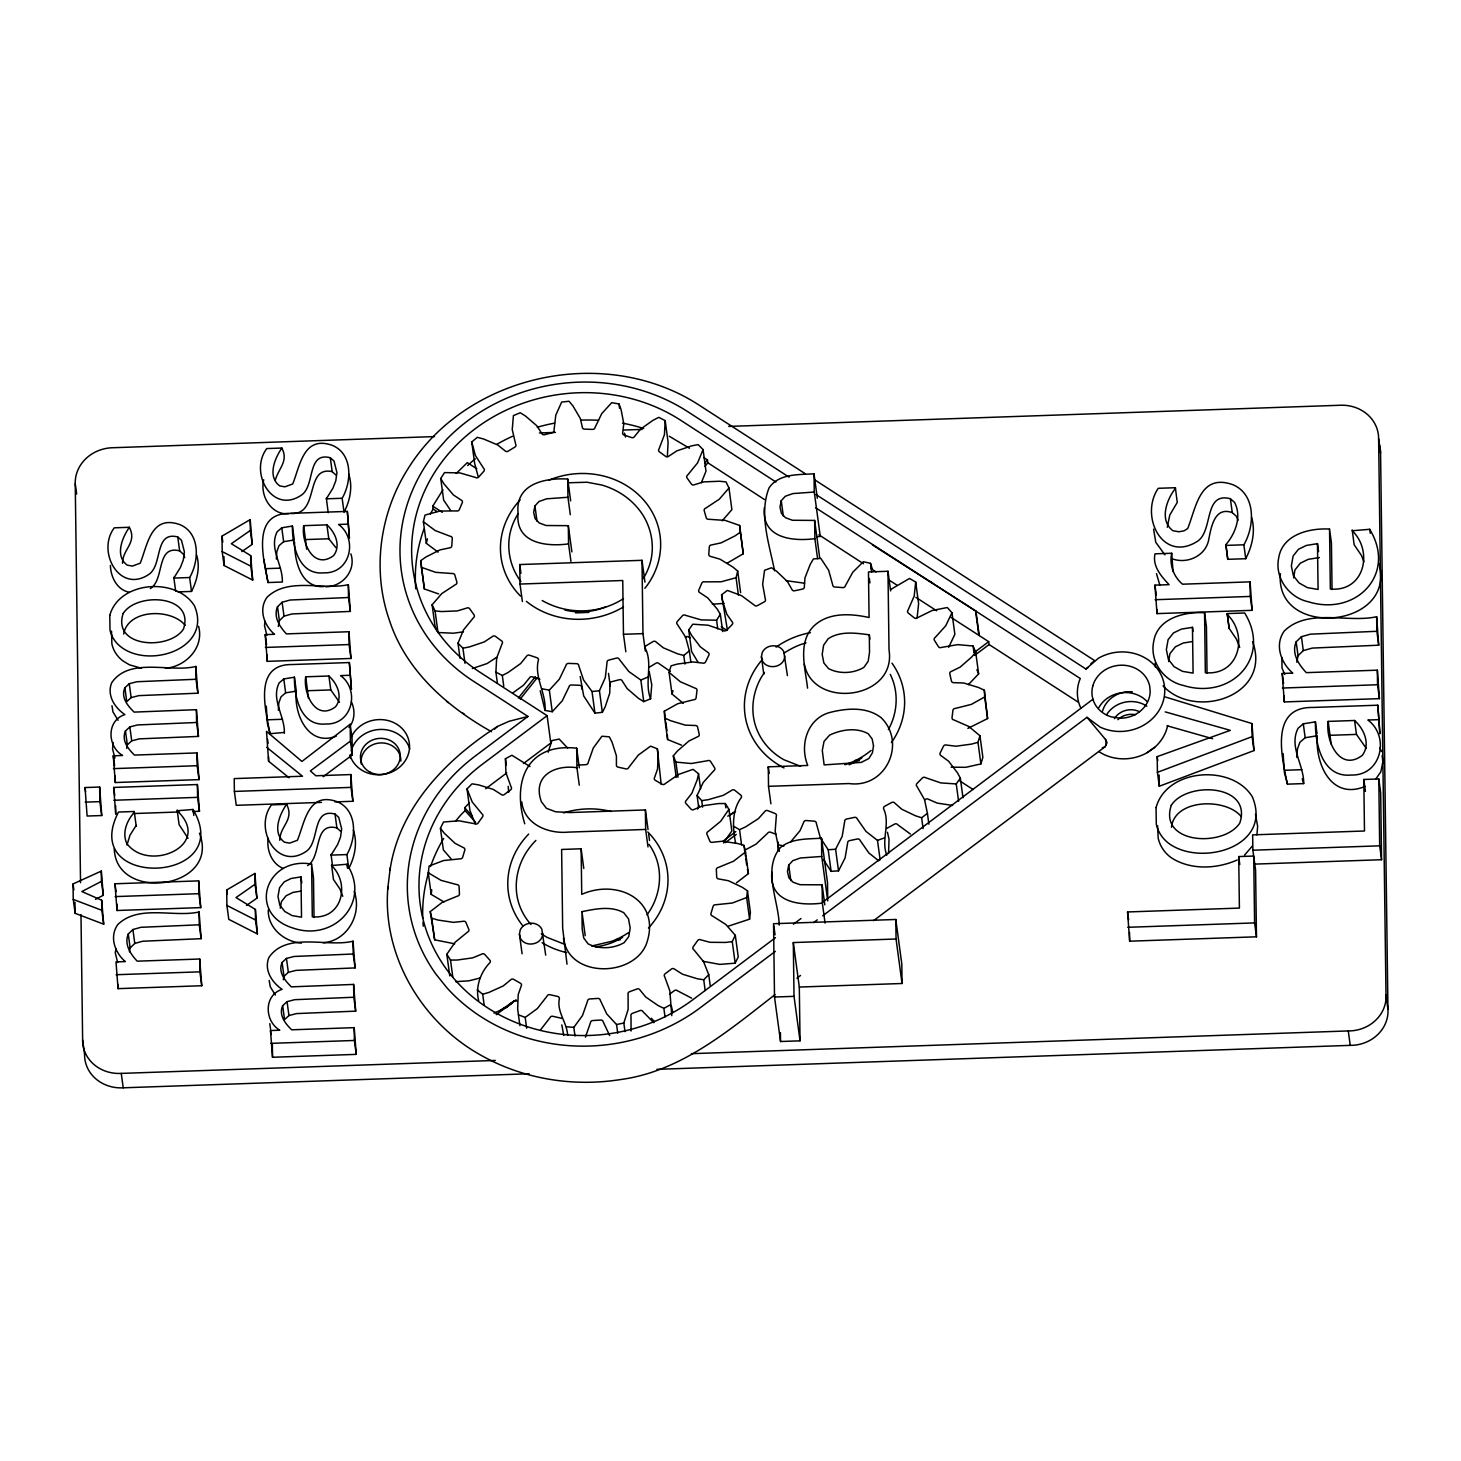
<?xml version="1.0" encoding="UTF-8"?>
<svg xmlns="http://www.w3.org/2000/svg" width="1461" height="1461" viewBox="0 0 1461 1461"><rect width="100%" height="100%" fill="white"/><g stroke="black" fill="none" stroke-linecap="round" stroke-linejoin="round"><path stroke-width="1.5" d="M387.932 886.973C381.832 955.11 421.48 1022.079 480.468 1054.97C522.545 1078.948 572.749 1087.13 620.432 1079.569C680.881 1071.552 728.655 1030.608 775.006 994.649M530.033 766.55L511.898 755.246L505.433 758.734L505.926 772.759L511.094 786.931A2.283 2.082 -7.7 0 1 510.583 789.853L504.374 794.51A2.283 2.082 -7.7 0 1 501.16 794.4L493.27 789.397L478.496 784.849L472.031 783.826L467.027 788.94L469.949 810.545L475.172 823.639M671.786 1015.651L669.832 990.832L664.664 976.66A2.283 2.082 -7.7 0 1 665.175 973.738L671.384 969.081A2.283 2.082 -7.7 0 1 674.617 969.191L682.488 974.195L697.262 978.742L703.727 979.765L708.749 974.651L703.508 961.557L693.738 949.65A2.283 2.082 -7.7 0 1 693.245 946.746L697.609 940.61A2.283 2.082 -7.7 0 1 700.732 939.807L709.991 942.308L725.715 942.436L732.253 941.578L735.321 935.35L725.861 924.484L712.457 915.992A2.283 2.082 -7.7 0 1 710.996 913.399L713.096 906.386A2.283 2.082 -7.7 0 1 715.817 904.743L732.29 903.026L746.662 897.547L747.484 890.808L742.243 887.284L728.455 880.746L718.958 878.992A2.283 2.082 -7.7 0 1 716.694 876.965L716.328 869.752A2.283 2.082 -7.7 0 1 718.374 867.45L733.586 861.186L745.512 851.982L744.014 845.389L737.787 843.545L722.337 841.244L712.658 842.266A2.283 2.082 -7.7 0 1 709.772 840.988L706.978 834.304A2.283 2.082 -7.7 0 1 708.165 831.546L720.62 821.356L728.929 809.321L725.259 803.532L718.666 803.55L703.07 805.723L694.121 809.412A2.283 2.082 -7.7 0 1 690.925 809.029L685.976 803.495A2.283 2.082 -7.7 0 1 686.177 800.555L691.875 793.25L697.262 779.681L698.541 773.764L693.062 769.344L678.543 774.44L665.193 783.644A2.283 2.082 -7.7 0 1 661.997 784.173L655.368 780.357A2.283 2.082 -7.7 0 1 654.565 777.526L657.56 769.034L658.107 754.716L657.34 748.781L650.565 746.151L638.366 755.045L628.705 767.482A2.283 2.082 -7.7 0 1 625.819 768.87L618.167 767.153A2.283 2.082 -7.7 0 1 616.432 764.706L616.414 755.848L612.068 742.206L609.31 736.819L601.932 736.234L593.257 748.069L588.199 762.514A2.283 2.082 -7.7 0 1 585.916 764.633L577.99 765.162M735.668 843.381C732.691 828.515 731.541 810.892 741.001 797.98A2.283 2.082 -7.7 0 0 740.69 795.058L734.828 790.328A2.283 2.082 -7.7 0 0 731.596 790.401L723.359 795.314L708.256 799.678L701.718 800.628L697.08 795.441L703.252 782.42L713.863 770.641A2.283 2.082 -7.7 0 0 714.575 767.755L710.649 761.565A2.283 2.082 -7.7 0 0 707.562 760.724L691.254 763.519L675.932 762.112L673.32 755.848L677.411 751.045L688.898 741.019L697.554 736.782A2.283 2.082 -7.7 0 0 699.198 734.207L697.609 727.176A2.283 2.082 -7.7 0 0 694.998 725.496L685.282 725.131L670.489 720.657L664.682 717.935L664.335 711.197L677.648 703.764L693.683 699.728A2.283 2.082 -7.7 0 0 696.112 697.719L696.988 690.523A2.283 2.082 -7.7 0 0 695.089 688.168L680.333 681.739L669.083 672.389L671.056 665.832L677.393 664.061L693.007 661.943L702.613 663.093A2.283 2.082 -7.7 0 0 705.59 661.851L708.859 655.185A2.283 2.082 -7.7 0 0 707.873 652.41L700.403 646.913L691.546 635.298L688.697 629.965L692.77 624.212L708.147 625.217L723.469 630.458A2.283 2.082 -7.7 0 0 726.701 630.111L732.052 624.651A2.283 2.082 -7.7 0 0 732.052 621.71L726.884 614.332L722.465 600.708L721.588 594.773L727.395 590.408L741.549 595.686L754.223 605.055A2.283 2.082 -7.7 0 0 757.382 605.621L764.286 601.877A2.283 2.082 -7.7 0 0 765.29 599.065L762.642 584.272L764.578 570.283L771.536 567.745L776.704 571.342L787.424 581.551L791.862 589.331A2.283 2.082 -7.7 0 0 794.656 590.755L802.418 589.112A2.283 2.082 -7.7 0 0 804.335 586.683L804.974 577.844L810.289 564.256L813.43 558.906L820.845 558.412L828.679 570.338L832.697 584.838A2.283 2.082 -7.7 0 0 834.834 586.993L842.723 587.596A2.283 2.082 -7.7 0 0 845.335 585.824L852.804 572.219L863.36 561.718L870.519 563.343L872.308 569.078M890.553 589.568L909.491 578.465L915.7 582.044L914.202 596.07L908.03 610.168A2.283 2.082 -7.7 0 0 908.34 613.09L914.202 617.82A2.283 2.082 -7.7 0 0 917.435 617.747L932.136 610.515L947.294 607.52L951.951 612.689L954.855 634.293L948.7 647.314M276.348 559.07L276.805 551.747L279.014 545.665L283.653 541.684L294.3 539.949L292.419 526.051L281.772 527.786L277.133 531.767C268.733 548.642 283.05 564.841 282.338 582.044L268.02 582.537L263.893 559.435M278.339 710.21L278.814 702.905L281.023 696.824L285.644 692.843L296.309 691.108C293.679 714.027 308.253 747.101 336.286 736.143M1296.875 757.474L1297.405 749.164L1299.906 742.261L1305.166 737.732L1317.292 735.76C1315.101 763.628 1331.081 800.555 1365.122 786.42M1280.42 573.753C1274.503 639.06 1396.259 628.96 1379.166 563.836M778.056 842.029L777.964 850.686M111.529 631.134L111.876 643.917A33.42 30.316 -7.7 0 0 122.998 660.956L129.445 664.828L141.425 668.225M1157.587 825.629L1158.171 838.066A37.986 34.443 -7.7 0 0 1170.809 857.424C1190.167 870.336 1216.575 869.131 1237.23 859.963M1256.917 834.888L1257.647 826.323L1255.456 814.343M122.505 563.27C122.541 548.971 137.425 542.871 129.353 527.293L114.287 527.823C96.353 551.235 119.327 593.842 148.474 574.648C163.048 565.681 153.825 530.781 177.767 536.972L181.493 540.296L184.415 551.929L183.246 560.111L180.433 567.416L173.822 578.081L189.638 577.533C199.244 561.115 200.394 533.356 180.05 524.682C151.013 514.254 147.707 544.478 140.219 563.197L132.421 566.064L127.235 565.151C114.597 555.892 122.267 537.392 129.353 527.293M279.763 840.312C279.8 826.031 294.665 819.913 286.593 804.335L271.527 804.865C253.593 828.296 276.567 870.884 305.714 851.708C320.306 842.723 311.065 807.842 335.026 814.033L338.733 817.338L341.673 828.971L340.504 837.171L337.674 844.458L331.063 855.123L346.878 854.575C356.484 838.176 357.635 810.417 337.29 801.742C308.253 791.314 304.965 821.52 297.46 840.258L289.662 843.125L284.475 842.212C271.837 832.953 279.508 814.453 286.593 804.335M1167.284 527.275L1169.75 515.094L1177.256 502.401L1175.374 487.718L1158.244 488.303C1139.324 515.934 1162.408 563.197 1197.089 541.52C1213.671 531.329 1203.17 491.681 1230.381 498.712L1234.618 502.474C1241.887 516.555 1235.495 533.356 1225.889 544.643L1227.77 559.326L1245.74 558.705C1252.205 546.085 1255.729 531.147 1251.547 517.249M266.304 706.156L267.436 723.615L270.029 733.696L284.347 732.454M1283.123 753.584L1284.456 772.705L1287.433 784.155L1303.687 783.589L1302.262 778.896M888.562 853.534L889.037 839.217L887.448 832.24M667.367 456.27L668.097 442.226L665.175 420.622L658.783 417.335L652.976 420.33L640.429 429.242L634.567 436.455A2.283 2.082 -7.7 0 1 631.554 437.551L624.176 435.086A2.283 2.082 -7.7 0 1 622.733 432.474L623.774 423.653L621.089 409.61L619.007 403.966L611.739 402.67L601.749 413.609L595.029 427.507A2.283 2.082 -7.7 0 1 592.509 429.406L584.583 429.15A2.283 2.082 -7.7 0 1 582.318 427.087L580.309 418.485L572.986 405.994L569.06 401.264L561.663 402.067L555.783 415.198L554.048 430.21A2.283 2.082 -7.7 0 1 552.276 432.712L544.588 434.684A2.283 2.082 -7.7 0 1 541.739 433.387L536.881 425.827L525.613 416.111L520.244 412.751L513.414 415.618L512.245 429.644L515.678 444.272A2.283 2.082 -7.7 0 1 514.82 447.139L508.118 451.175A2.283 2.082 -7.7 0 1 504.94 450.737L497.726 444.984L483.609 438.994L477.327 437.332L471.757 441.952L474.679 463.557L478.313 477.108M113.301 742.535L112.552 748.927L114.944 758.003M389.977 870.226C399.127 807.568 446.189 759.336 497.416 726.482L509.012 721.314L527.969 716.438L473.492 681.246A180.854 164.034 -7.7 0 1 435.141 452.435L447.121 438.848A180.854 164.034 -7.7 0 1 687.583 411.564L789.086 477.144M263.711 479.792C259.748 495.644 271.125 515.368 288.858 513.742M268.167 838.23C266.413 849.973 271.691 863.853 283.288 868.455M387.64 889.457L390.27 867.816M443.98 901.967L431.196 894.388L428.274 872.783L429.114 866.044L443.468 860.566L459.941 858.849A2.283 2.082 -7.7 0 0 462.662 857.205L464.781 850.192A2.283 2.082 -7.7 0 0 463.32 847.599L454.955 843.253L444.181 833.099L440.437 828.241L443.505 822.013L458.918 820.79L475.026 823.785A2.283 2.082 -7.7 0 0 478.149 822.981L482.514 816.845A2.283 2.082 -7.7 0 0 482.02 813.941L472.25 802.034L467.027 788.94M431.196 894.388L431.744 889.895M728.473 926.11L749.584 919.152L750.406 912.413L747.484 890.808M631.061 1031.028L631.006 1015.979A2.283 2.082 -7.7 0 1 632.467 1013.331L639.9 1010.61A2.283 2.082 -7.7 0 1 642.913 1011.615L653.779 1022.7M774.567 570.794C769.399 544.35 758.588 513.98 769.107 487.791C778.932 473.419 798.601 474.807 814.014 473.802L817.32 498.256M779.206 925.105C778.64 900.159 762.149 869.24 780.411 847.581C791.716 838.121 807.623 839.125 821.502 838.212L827.51 882.7L827.73 898.661M580.218 676.516L583.688 695.929L594.956 713.151L602.352 712.329L605.201 706.85L609.767 693.044L609.949 684.205A2.283 2.082 -7.7 0 1 611.721 681.703L619.409 679.712A2.283 2.082 -7.7 0 1 622.276 681.009L627.134 688.569L638.402 698.285L643.771 701.645L650.583 698.796C644.155 682.488 653.104 664.262 645.415 648.52A2.283 2.082 -7.7 0 1 646.255 645.671L652.957 641.635A2.283 2.082 -7.7 0 1 656.153 642.055L663.367 647.826L677.484 653.798L683.766 655.459L689.336 650.857L685.702 637.288L677.429 624.45A2.283 2.082 -7.7 0 1 677.283 621.528L682.342 615.83A2.283 2.082 -7.7 0 1 685.538 615.337L701.152 619.902L716.584 620.213L720.364 614.296L717.223 609.091L707.745 597.896L699.983 592.746A2.283 2.082 -7.7 0 1 698.833 590.025L701.755 583.231A2.283 2.082 -7.7 0 1 704.659 581.862L721.186 581.77L736.07 577.716L737.695 571.087L732.911 567.051L720.017 559.179L710.831 556.495A2.283 2.082 -7.7 0 1 708.804 554.249L709.297 547.035A2.283 2.082 -7.7 0 1 711.617 544.916L721.131 542.871L735.047 535.877L740.343 532.169L739.65 525.467L725.368 520.445L708.932 519.276A2.283 2.082 -7.7 0 1 706.229 517.705L704.239 510.766A2.283 2.082 -7.7 0 1 705.754 508.136L719.305 499.205L728.984 488.029L726.026 481.893L719.488 481.253L703.764 481.893L694.45 484.687A2.283 2.082 -7.7 0 1 691.345 483.993L687.072 477.984A2.283 2.082 -7.7 0 1 687.638 475.081L697.609 462.845L703.07 449.586L698.157 444.619L691.674 445.861L676.808 450.883L668.846 456.161A2.283 2.082 -7.7 0 1 665.613 456.362L659.495 451.906A2.283 2.082 -7.7 0 1 659.021 449.002L664.445 434.666L665.175 420.622M650.583 698.796L651.77 684.752L649.195 671.64M126.979 844.951L130.029 835.089L136.202 825.392M917.124 617.656L918.622 603.649L915.7 582.044M1173.019 571.415L1171.722 553.262L1155.03 553.829C1152.181 566.156 1161.312 576.365 1169.074 584.656L1154.939 585.149L1157.002 613.62L1252.15 610.333L1250.068 581.862L1182.533 584.199C1173.567 576.73 1169.202 564.64 1171.722 553.262M280.256 908.231L281.407 901.674L286.137 895.757L293.058 892.379L300.911 891.119M1168.581 661.559L1169.969 653.597L1175.338 646.858L1183.209 643.023L1192.121 641.598M1293.588 577.88L1294.976 569.918L1300.345 563.179L1308.216 559.344L1319.356 557.572M201.143 938.692L199.262 924.795L140.84 927.315L132.896 929.543L128.258 934.072C124.002 944.281 130.431 953.978 137.206 961.174L199.719 959.019L201.764 985.737L118.049 988.64L116.003 961.904L125.299 961.594C114.816 952.645 109.1 936.702 117.757 924.612C138.685 904.103 173.475 917.709 199.098 911.974L201.143 938.692L142.721 941.231L134.777 943.441L130.139 947.97L129.426 951.823M350.366 611.41L348.485 597.512L290.082 600.033L282.119 602.261L277.499 606.79C273.225 616.999 279.654 626.696 286.429 633.891L348.942 631.736L350.987 658.454L267.272 661.358L265.226 634.622L274.522 634.311C264.039 625.363 258.323 609.42 266.979 597.33C287.927 576.821 322.698 590.427 348.321 584.692L350.366 611.41L291.963 613.949L284 616.158L279.38 620.688L278.302 626.459M1378.709 645.196L1376.846 631.298L1310.462 634.165L1301.422 636.686L1296.163 641.836C1291.305 653.432 1298.61 664.463 1306.317 672.644L1377.358 670.179L1379.421 698.65L1284.292 701.937L1282.21 673.466L1292.784 673.101C1280.859 662.947 1274.376 644.831 1284.219 631.079C1307.997 607.794 1347.535 623.244 1376.646 616.725L1378.709 645.196L1312.343 648.081L1303.285 650.602L1298.044 655.733L1296.82 662.29M116.003 948.755L115.255 952.791L117.629 962.58M265.226 621.473L264.478 625.509L266.852 635.298M1281.827 657.377L1282.046 668.061L1284.694 674.489M124.879 687.747L126.76 701.645L131.143 697.609L138.795 695.637L197.892 693.19L196.011 679.274L136.914 681.739L129.262 683.711L124.879 687.747C120.642 697.262 127.655 705.846 134.138 712.11L196.413 709.681L198.459 736.417L139.361 738.864L131.709 740.837L127.344 744.873L126.669 748.306M198.459 736.417L196.578 722.501L137.48 724.948L129.828 726.921L125.463 730.975C121.3 740.343 128.057 748.89 134.485 755.081L196.979 752.908L199.043 779.626L115.309 782.53L113.264 755.812L122.56 755.483C107.11 746.334 106.452 720.419 124.861 714.612C114.725 707.654 106.616 695.381 111.657 682.817C129.445 656.592 170.115 672.937 195.829 666.453L197.892 693.19M283.306 979.82L283.982 976.386L288.347 972.332L296.017 970.378L355.096 967.912L353.215 954.015L294.136 956.462L286.466 958.434L282.101 962.47C277.864 972.003 284.877 980.587 291.342 986.851L353.617 984.422L355.68 1011.14L296.583 1013.587L288.931 1015.559L284.548 1019.614L282.667 1005.698L287.05 1001.662L294.702 999.689L353.799 997.242L355.68 1011.14M282.667 1005.698C278.503 1015.085 285.279 1023.631 291.689 1029.804L354.201 1027.649L356.247 1054.367L272.531 1057.271L270.486 1030.535L279.781 1030.224C264.313 1021.075 263.674 995.142 282.083 989.353C271.947 982.376 263.82 970.122 268.879 957.539C286.666 931.333 327.337 947.678 353.051 941.194L355.096 967.912M522.088 953.796L519.422 934.127L520.28 929.799C524.335 921.507 537.301 920.777 541.794 929.05L545.702 955.165M542.761 933.323C542.67 944.701 525.65 948.043 520.408 938.346L519.422 934.127M763.793 674.215L761.418 656.738L762.277 652.391C766.313 644.1 779.297 643.37 783.79 651.643L787.406 675.585M784.74 655.916C784.648 667.293 767.646 670.636 762.386 660.938L761.418 656.738M570.32 514.747L567.945 497.27L546.578 498.822L538.981 501.507L534.927 505.926L533.649 512.373L535.11 518.618L539.255 523.001L546.14 525.522L568.329 525.668L571.872 551.874M816.535 536.644L820.278 536.516L814.27 492.028L792.903 493.581L785.288 496.265L781.251 500.685L779.973 507.131L781.416 513.377L785.561 517.76L792.446 520.262L814.635 520.426L819.749 558.23M827.766 900.944L821.739 856.456L800.372 857.991L792.775 860.675L788.721 865.113L787.442 871.56L788.903 877.787L793.049 882.188L799.934 884.69L822.123 884.836L824.826 904.852M886.79 855.142C880.855 840.075 890.516 823.785 883.741 809.084A2.283 2.082 -7.7 0 1 884.745 806.271L891.648 802.527A2.283 2.082 -7.7 0 1 894.789 803.093L901.693 809.175L915.444 815.786L921.635 817.74L927.425 813.375L924.539 799.642L916.978 786.438A2.283 2.082 -7.7 0 1 916.978 783.498L922.329 778.037A2.283 2.082 -7.7 0 1 925.543 777.69L940.884 782.932L956.243 783.936L960.334 778.183L957.485 772.851L948.627 761.236L941.158 755.739A2.283 2.082 -7.7 0 1 940.172 752.963L943.441 746.297A2.283 2.082 -7.7 0 1 946.418 745.055L956.024 746.206L971.638 744.087L977.975 742.316L979.947 735.741L968.698 726.409L953.942 719.963A2.283 2.082 -7.7 0 1 952.042 717.625L952.919 710.43A2.283 2.082 -7.7 0 1 955.348 708.421L971.382 704.385L984.696 696.952L984.349 690.213L978.541 687.492L963.749 683.017L954.033 682.652A2.283 2.082 -7.7 0 1 951.421 680.972L949.814 673.941A2.283 2.082 -7.7 0 1 951.476 671.366L960.133 667.129L971.62 657.103L975.711 652.3L973.099 646.018L957.777 644.63L941.468 647.424A2.283 2.082 -7.7 0 1 938.382 646.584L934.456 640.393A2.283 2.082 -7.7 0 1 935.168 637.507L945.778 625.728L951.951 612.689M123.655 634.001C128.13 608.762 171.357 608.233 185.163 625.308M1171.448 827.291C1174.717 798.199 1226.911 797.852 1241.448 816.918M478.678 1000.621C475.19 987.453 480.322 972.697 489.581 963.036A2.283 2.082 -7.7 0 0 489.782 960.096L484.833 954.563A2.283 2.082 -7.7 0 0 481.637 954.179L472.688 957.868L457.092 960.041L450.499 960.06L446.829 954.27L455.138 942.235L467.593 932.045A2.283 2.082 -7.7 0 0 468.78 929.287L465.986 922.585A2.283 2.082 -7.7 0 0 463.119 921.325L453.421 922.348L437.971 920.046L431.744 918.202L430.246 911.609L442.172 902.405L457.384 896.141A2.283 2.082 -7.7 0 0 459.448 893.84L459.083 886.626A2.283 2.082 -7.7 0 0 456.8 884.599L441.058 880.362L428.274 872.783M438.081 552.148L426.32 543.328L423.398 521.723L425.005 515.076L439.907 511.04L456.435 510.93A2.283 2.082 -7.7 0 0 459.338 509.56L462.26 502.785A2.283 2.082 -7.7 0 0 461.11 500.046L453.348 494.914L443.87 483.719L440.729 478.514L444.509 472.597L459.923 472.907L475.555 477.473A2.283 2.082 -7.7 0 0 478.751 476.962L483.81 471.282A2.283 2.082 -7.7 0 0 483.646 468.342L475.391 455.522L471.757 441.952M426.32 543.328L427.397 538.89M548.149 752.196L551.929 740.581L559.198 739.047L567.672 748.087M275.38 479.938C278.54 468.324 288.767 461.274 281.863 448.052L266.797 448.564C248.863 471.994 271.837 514.582 300.984 495.407C315.576 486.422 306.335 451.54 330.296 457.731L334.003 461.037L336.943 472.67L335.774 480.87L332.944 488.157L326.333 498.822L342.148 498.274C351.754 481.874 352.905 454.115 332.56 445.441C303.523 435.013 300.236 465.219 292.73 483.956L284.932 486.823L279.745 485.91C267.107 476.651 274.778 458.151 281.863 448.052M683.255 703.344L672.005 693.993L672.991 690.706M951.129 767.189L965.831 767.299L980.897 763.92L982.869 757.346L979.947 735.741M697.591 809.047L698.888 805.175M460.051 658.345L458.005 643.224L463.484 629.947L473.455 617.729A2.283 2.082 -7.7 0 0 474.003 614.807L469.748 608.817A2.283 2.082 -7.7 0 0 466.625 608.105L457.33 610.917L441.606 611.556L435.068 610.917L432.109 604.781L441.77 593.604L455.339 584.674A2.283 2.082 -7.7 0 0 456.836 582.026L454.864 575.086A2.283 2.082 -7.7 0 0 452.161 573.534L435.725 572.347L421.444 567.343L420.731 560.622L426.046 556.933L439.944 549.92L449.477 547.875A2.283 2.082 -7.7 0 0 451.796 545.775L452.289 538.543A2.283 2.082 -7.7 0 0 450.262 536.297L435.159 530.544L423.398 521.723M624.998 1031.649L623.829 1023.01L628.139 1009.423L628.084 994.375A2.283 2.082 -7.7 0 1 629.545 991.727L636.978 989.006A2.283 2.082 -7.7 0 1 639.991 990.01L645.725 997.023L658.107 1005.552L663.86 1008.346L670.325 1004.858M177.95 591.906L191.519 591.431C197.198 580.327 200.303 567.197 196.614 554.961M1245.74 558.705L1243.859 544.789C1254.798 526.143 1256.095 494.603 1232.974 484.742C1199.974 472.907 1196.23 507.223 1187.72 528.517L1184.049 530.854L1178.844 531.767L1172.964 530.745C1159.048 520.518 1166.572 499.589 1175.374 488.485L1175.374 487.718M701.39 482.568L705.992 471.191L703.07 449.586M702.522 961.155A2.283 2.082 -7.7 0 1 703.654 961.411L719.78 964.388L735.175 963.183L738.243 956.955L735.321 935.35M585.423 1037.127L590.481 1022.682A2.283 2.082 -7.7 0 1 592.764 1020.545L600.69 1020.034A2.283 2.082 -7.7 0 1 603.192 1021.842L609.675 1035.539M888.343 729.569C897.017 714.192 898.734 694.943 892.105 678.47A67.425 61.161 -7.7 0 0 890.279 674.398M602.352 712.329L599.43 690.724L605.311 677.594L607.027 662.6A2.283 2.082 -7.7 0 1 608.799 660.098L616.487 658.107A2.283 2.082 -7.7 0 1 619.354 659.422L628.814 671.53L640.849 680.041L643.771 701.645M430.374 513.998L433.15 509.031L432.766 506.145L442.975 489.8M823.274 859.415L831.108 871.34L838.523 870.847L835.601 849.243L842.175 836.386L844.695 821.447A2.283 2.082 -7.7 0 1 846.613 819.037L854.375 817.393A2.283 2.082 -7.7 0 1 857.169 818.817L865.935 831.364L877.495 840.404L880.125 859.853M838.523 870.847L845.097 857.972L847.617 843.052A2.283 2.082 -7.7 0 1 849.517 840.641L857.297 838.998A2.283 2.082 -7.7 0 1 860.091 840.422L868.857 852.968L878.7 860.803M1252.424 845.937L1244.535 855.178M764.432 672.498C752.799 688.807 749.31 710.941 756.926 729.66A67.425 61.161 -7.7 0 0 783.9 759.738L800.61 766.313M646.986 914.878C659.276 898.314 663.367 875.523 655.478 856.201A67.425 61.161 -7.7 0 0 649.013 844.385M348.996 727.45C354.968 720.547 355.26 709.736 351.352 701.773M1375.933 778.786L1380.828 771.846L1382.91 761.619L1382.106 755.593M723.542 842.96L731.851 830.925L728.929 809.321M518.436 697.993L535.347 676.68M704.64 463.447L707.453 459.905L703.837 457.567M520.244 699.088L537.155 677.794M705.024 466.333L707.836 462.79L707.453 459.905M574.995 1035.995L573.826 1027.357L582.501 1015.523L587.559 1001.077A2.283 2.082 -7.7 0 1 589.842 998.959L597.768 998.429A2.283 2.082 -7.7 0 1 600.27 1000.255L606.753 1013.934L616.56 1024.545L617.729 1033.183M815.895 494.475L1085.907 668.992L1098.471 658.199A43.757 39.703 -7.7 0 1 1164.746 689.884A43.757 39.703 -7.7 0 1 1099.969 727.012L1086.966 717.314L822.726 915.773M975.711 652.3L978.633 673.886L968.387 684.643M494.001 1013.185L506.163 1007.542L514.418 1000.858L516.683 1001.022M456.234 473.437L467.301 462.644L476.834 468.817M790.438 842.175L800.062 830.633L803.678 822.324A2.283 2.082 -7.7 0 1 806.308 820.552L814.197 821.155A2.283 2.082 -7.7 0 1 816.334 823.31L820.351 837.81L828.186 849.736L831.108 871.34M873.477 920.704L1105.082 746.754L1107.036 742.754L1105.995 740.033L1086.966 717.314M150.355 588.564C164.929 579.579 155.706 544.697 179.648 550.888L183.374 554.194L184.743 557.609M307.595 865.606C322.169 856.639 312.946 821.739 336.888 827.93L340.614 831.254M722.227 520.81L731.888 509.615L728.984 488.029M475.665 822.415L465.073 810.599L464.671 807.714L469.383 802.911M465.073 810.599L460.982 814.763A169.184 153.46 -7.7 0 0 455.558 821.246M540.314 1030.133L549.975 1017.714A2.283 2.082 -7.7 0 1 552.861 1016.308L560.531 1018.043A2.283 2.082 -7.7 0 1 561.572 1018.518M540.241 690.761L545.008 710.43L552.258 711.726L549.336 690.14L559.344 679.201L566.064 665.285A2.283 2.082 -7.7 0 1 568.585 663.404L576.511 663.659A2.283 2.082 -7.7 0 1 578.757 665.705L583.56 679.986L592.034 691.546L594.956 713.151M552.258 711.726L562.266 700.787L568.986 686.889A2.283 2.082 -7.7 0 1 571.507 684.99L579.433 685.264A2.283 2.082 -7.7 0 1 581.679 687.309L581.734 689.044M494.64 729.076L497.416 726.482M467.703 465.529L472.013 461.548A169.184 153.46 -7.7 0 1 475.355 458.845M745.512 851.982L748.434 873.587L736.508 882.791M296.309 691.108L294.428 677.21L283.781 678.945L279.142 682.908C270.742 699.801 285.059 716 284.347 733.203M1317.018 733.769L1315.411 721.862L1303.303 723.816L1298.025 728.345C1288.639 746.9 1304.07 764.742 1303.687 783.589M735.54 811.439A2.283 2.082 -7.7 0 0 734.518 812.006L727.742 816.188M1090.929 663.659L1094.691 660.628L814.781 479.884M1167.668 725.533A43.757 39.703 -7.7 0 1 1154.647 747.375L1147.36 752.561A43.757 39.703 -7.7 0 1 1103.676 754.387L1099.348 751.977M323.173 776.686L352.284 754.99L352.046 738.152L350.165 724.254L301.934 761.455L266.505 731.377L268.605 761.236L289.041 777.745M506.163 1007.542L512.3 1002.922M527.969 716.438L475.135 756.122A180.854 164.034 -7.7 0 0 435.835 973.994L446.847 987.727A180.854 164.034 -7.7 0 0 700.623 1007.469L775.353 951.348M775.901 481.984L680.68 420.257A169.184 153.46 -7.7 0 0 444.509 458.498A169.184 153.46 -7.7 0 0 480.395 672.535L547.108 715.653L482.404 764.231A169.184 153.46 -7.7 0 0 455.942 980.879A169.184 153.46 -7.7 0 0 693.354 999.361L775.462 937.688M485.728 788.721L506.73 772.942M523.44 763.555L550.797 743.01L547.108 715.653M723.158 841.098L735.851 831.565M974.213 652.556L988.695 641.671L951.166 617.473M496.229 1014.701L516.117 999.781M725.368 842.613L736.253 834.432M974.597 655.423L989.097 644.538L988.695 641.671M669.649 994.174L674.306 990.686A2.283 2.082 -7.7 0 1 677.52 990.795L691.71 998.192M793.433 924.192L801.012 918.512M822.543 902.332L1092.956 699.235M813.613 922.603L817.265 919.864M796.884 978.213L800.537 975.473M350.165 724.254L350.403 741.092L310.371 770.915L315.832 775.773L350.841 774.567L352.886 801.285L334.953 801.906M730.664 814.763L734.518 812.006M1147.36 752.561L1154.647 747.375M250.196 519.605L250.342 530.434L231.331 543.711L250.671 555.6L252.698 580.072L224.081 565.517L222.2 551.601L221.999 536.132L250.196 519.605L252.223 544.35L241.85 551.582M254.89 873.441L255.036 884.289L236.025 897.565L255.383 909.436L257.392 933.926L228.793 919.353L226.912 905.455L226.692 889.968L254.89 873.441L256.917 898.186L246.544 905.436M739.65 525.467L743.265 553.774L727.213 563.124M514.418 1000.858L500.155 1010.738L505.159 1007.305M508.483 1005.004L513.487 1001.552M1085.907 668.992L1088.153 667.494M477.217 989.827L482.696 994.247L489.033 992.384L503.241 985.938L510.565 979.947A2.283 2.082 -7.7 0 1 513.761 979.418L520.39 983.235A2.283 2.082 -7.7 0 1 521.193 986.065L518.217 994.557L517.669 1008.875L518.436 1014.811L525.193 1017.44L537.392 1008.547L547.071 996.11A2.283 2.082 -7.7 0 1 549.957 994.704L557.609 996.439A2.283 2.082 -7.7 0 1 559.344 998.886C556.568 1011.98 567.27 1022.791 567.617 1035.411M512.866 692.916L523.568 685.154L529.43 677.959A2.283 2.082 -7.7 0 1 532.461 676.845L539.84 679.328M984.349 690.213L987.599 718.556L967.876 728.4M649.177 667.275L655.879 663.239A2.283 2.082 -7.7 0 1 659.075 663.659L670.27 671.421M623.518 598.59C604.763 610.862 580.693 613.967 559.253 607.758A75.771 68.722 -7.7 0 1 542.214 600.526M101.302 871.085L101.43 881.385L81.853 891.539L101.686 900.268L103.694 924.192L75.132 913.308L73.251 899.41L73.05 883.942L101.302 871.085L103.311 895.283L95.476 899.355M458.005 643.224L462.936 648.173L469.419 646.931L484.285 641.909L492.247 636.649A2.283 2.082 -7.7 0 1 495.48 636.43L501.598 640.886A2.283 2.082 -7.7 0 1 502.054 643.79L496.649 658.126L495.9 672.188L502.31 675.475L508.099 672.48L520.646 663.55L526.508 656.354A2.283 2.082 -7.7 0 1 529.539 655.24L536.918 657.724A2.283 2.082 -7.7 0 1 538.342 660.335C534.087 677.32 546.304 693.318 545.008 710.43M733.331 826.104L739.54 829.665L745.494 826.944L758.478 818.58L764.706 811.622A2.283 2.082 -7.7 0 1 767.792 810.654L775.024 813.467A2.283 2.082 -7.7 0 1 776.302 816.133L775.17 831.163L779.37 851.288M744.434 850.357L755.976 844.184L767.628 833.227A2.283 2.082 -7.7 0 1 770.714 832.259L776.138 834.359M640.849 680.041L647.661 677.192M1105.082 746.754L1102.343 747.795M1251.949 723.56L1253.995 750.57L1159.303 786.237L1157.422 772.339L1252.114 736.654L1251.949 723.56L1165.074 696.897M877.495 840.404L884.453 837.865M1157.422 772.339L1157.203 756.615L1230.308 730.354L1165.257 711.891M805.979 642.84L800.573 644.593A75.771 68.722 -7.7 0 0 783.9 653.25M844.86 764.724L848.457 763.555A75.771 68.722 -7.7 0 0 871.085 750.424M480.304 977.957L468.853 980.842L455.631 981.646M472.341 668.535L487.189 663.513L495.169 658.254A2.283 2.082 -7.7 0 1 497.343 657.56M323.173 942.82C347.773 940.774 362.401 913.618 354.146 891.283M165.385 668.298C185.894 666.654 204.303 647.497 198.605 626.294M463.466 631.828L453.385 633.216L437.99 632.522L435.031 626.385L432.109 604.781M616.56 1024.545L623.829 1023.01M581.953 911.664C595.558 908.906 611.027 905.583 623.81 912.741L628.522 918.896L630.184 927.954L628.741 936.629L624.176 942.619C613.401 948.828 599.229 949.467 588.089 943.861L583.743 938.035L582.19 929.05L581.953 911.664L585.204 935.697M325.748 586.756C342.604 586.865 356.466 570.338 350.877 553.865M290.776 513.432C320.05 515.678 304.034 465.529 332.177 471.629L335.884 474.953M1317.475 543.656L1306.335 545.446L1298.464 549.281L1293.095 556.02L1291.36 565.955L1293.405 575.78L1299.085 582.976L1307.449 587.651L1318.078 589.459L1317.475 543.656L1318.553 551.601M1192.468 627.335L1181.328 629.125L1173.457 632.96L1168.106 639.699L1166.353 649.634L1168.398 659.441L1174.078 666.654L1182.442 671.33L1193.089 673.119L1192.468 627.335L1193.016 631.316M300.984 876.892L291.177 878.463L284.256 881.841L279.526 887.777L277.992 896.524L279.8 905.163L284.804 911.5L292.163 915.609L301.514 917.198L300.984 876.892L301.788 882.864M568.402 482.769L587.121 482.24L601.841 485.034A75.771 68.722 -7.7 0 1 638.073 508.465C651.314 524.225 656.062 546.798 649.122 566.32A67.425 61.161 -7.7 0 1 643.205 578.647M591.632 946.034L611.83 941.268A75.771 68.722 -7.7 0 0 628.504 932.629M724.108 603.375L712.329 604.215M592.034 691.546L599.43 690.724M828.186 849.736L835.601 849.243M434.538 436.583L112.954 447.723A37.566 34.06 -7.7 0 0 75.242 483.755L80.538 882.7M539.456 432.967L555.417 432.401M623.847 430.045L642.091 429.406M728.747 426.411L1339.993 405.263A37.676 34.169 -7.7 0 1 1378.618 438.665L1380.572 453.093L1387.95 1009.314A36.616 33.219 -7.7 0 1 1350.238 1045.364L656.902 1069.342M570.667 500.886L567.708 479.044C545.136 477.656 515.167 483.81 518.052 512.921C515.039 543.255 545.903 546.925 568.566 543.894L570.941 561.371M347.353 511.405L349.398 538.05L347.353 511.405L290.082 513.377C251.128 512.884 263.473 558.613 268.02 582.537M303.669 525.668L326.899 524.864C335.19 532.261 341.198 545.683 333.619 555.6C313.75 570.484 301.094 542.561 303.669 525.668L306.7 549.172M347.517 524.152L338.605 524.462C358.292 538.945 350.384 573.753 323.867 572.84C298.519 575.378 292.109 545.391 292.419 526.051M305.55 539.566L328.78 538.762L335.993 547.729M817.594 558.668L814.873 538.652C792.209 541.684 761.345 537.995 764.359 507.679M1329.547 529.065C1309.33 527.914 1282.338 534.507 1278.685 557.956C1274.522 577.953 1288.949 597.622 1308.526 601.822C1356.1 616.579 1397.173 574.118 1369.688 529.302L1352.247 530.763C1373.65 551.436 1364.318 592.162 1330.35 589.02L1329.547 529.065L1331.428 542.962L1332.048 589.605M266.158 568.639L280.457 568.146M522.381 601.53L520.006 584.053L519.751 564.549L642 560.312L644.958 582.154M1225.889 545.41L1243.859 544.789M520.006 584.053L622.751 580.51L623.463 634.293L625.838 651.77M890.626 590.938L887.978 571.269L868.473 571.945L869.076 617.51C850.886 613.547 828.807 612.086 814.124 625.765C797.249 642.219 805.267 667.914 807.568 688.131M575.524 612.871L588.911 612.396M1155.121 599.722L1250.269 596.435L1252.15 610.333M1207.042 673.284L1206.439 626.641L1204.558 612.743C1184.323 611.593 1157.331 618.186 1153.679 641.616C1149.533 661.632 1163.942 681.301 1183.52 685.483C1231.112 700.257 1272.166 657.797 1244.681 612.981L1227.222 613.583L1229.121 628.34L1236.499 639.242L1239.677 647.46M623.463 634.293L642.968 633.617L645.342 651.095M265.391 647.442L349.106 644.557L350.987 658.454M349.362 662.545L351.407 689.208L349.362 662.545L292.09 664.536C253.137 664.024 265.482 709.772 270.029 733.696M305.678 676.808L328.908 676.005C337.199 683.401 343.207 696.824 335.61 706.74C315.759 721.643 303.103 693.719 305.678 676.808L308.49 698.395M349.526 675.292L340.596 675.603C360.283 690.085 352.375 724.893 325.876 723.999C300.528 726.519 294.118 696.55 294.428 677.21M307.559 690.724L330.789 689.921L339.482 702.284M268.148 719.78L282.466 719.287M1282.411 688.04L1377.54 684.752L1379.421 698.65M1377.814 705.206L1379.896 733.586L1377.814 705.206L1312.745 707.453C1269.481 706.74 1281.808 757.255 1287.433 784.155M1328.177 721.405L1354.584 720.492C1364.008 728.911 1370.838 744.16 1362.218 755.428C1339.646 772.358 1325.255 740.617 1328.177 721.405L1331.117 744.033M1378.015 719.689L1367.88 720.036C1390.251 736.49 1381.266 776.065 1351.133 775.024C1322.333 777.891 1315.064 743.832 1315.411 721.862M579.323 767.865L576.675 748.196C527.001 742.718 511.861 781.653 524.755 823.803M113.428 768.632L197.162 765.728L199.043 779.626M1330.058 735.321L1356.465 734.408L1366.345 748.47M579.286 785.196L576.931 767.719C554.468 764.413 531.987 776.138 541.41 801.76L546.451 808.317L555.637 811.786L569.881 812.553L645.397 809.942L648.045 829.592M85.048 787.552L99.658 787.041L101.74 815.53L87.112 816.042L85.048 787.552L85.578 791.515M115.62 805.614L115.729 814.161L113.684 787.442L197.399 784.539L199.463 811.275L192.669 811.512M768.267 766.824L807.75 765.454C799.441 745.238 807.148 718.702 829.647 712.53C846.467 708.183 866.72 706.412 881.257 717.789C906.806 743.01 885.95 788.684 849.042 783.553L768.523 786.328L768.267 766.824L769.162 773.38M266.724 747.32L302.5 776.229L234.217 778.603L234.381 791.424L351.005 787.388L352.886 801.285M113.848 800.263L197.582 797.359L199.463 811.275M85.231 802.144L99.859 801.632L101.74 815.53M321.493 802.381L236.262 805.321L234.381 791.424M1285.552 770.239L1301.824 769.691M134.321 811.494L118.505 812.042C77.78 890.571 237.066 883.85 193.016 809.467L177.201 810.764C213.671 845.316 148.547 873.203 126.778 843.435C121.866 832.551 126.943 820.589 134.339 812.243L136.22 826.141M133.846 813.54L179.082 811.969M1256.478 936.811L1254.597 922.914L1253.702 856.055L1238.709 856.566L1239.403 908.085L1127.563 911.956L1129.663 941.194L1256.478 936.811L1255.583 869.952L1252.862 850.211L1252.661 834.87L1364.483 830.999L1363.807 779.48L1378.8 778.95L1380.682 792.866L1381.558 859.725L1254.743 864.108M648.008 846.923L645.652 829.446L568.11 832.131C548.24 833.975 524.061 824.333 521.814 801.961M583.779 868.455L581.131 848.786L561.627 849.462L562.668 928.1L567.014 964.187M311.613 864.054C265.738 856.018 246.599 913.874 293.113 928.082C333.839 942.144 371.697 902.259 346.933 864.255L331.574 865.533C350.421 883.741 342.203 919.59 312.307 916.814L311.613 864.054L313.494 877.951L314.024 917.526M114.962 883.777L198.678 880.873L200.741 907.61L117.008 910.495L114.962 883.777L116.04 891.721M1252.862 850.211L1379.677 845.828L1381.558 859.725M115.127 896.597L198.86 893.694L200.741 907.61M825.063 923.096L822.36 903.081C799.697 906.094 768.833 902.423 771.846 872.089M902.058 983.49L901.802 963.986L895.794 919.48L773.545 923.717L774.513 997.023L780.539 1041.51L800.044 1040.835L799.313 987.052L793.305 942.564L896.05 939.003L902.058 983.49L799.313 987.052M1127.782 927.297L1254.597 922.914M116.168 974.724L199.883 971.839L201.764 985.737M774.513 997.023L794.017 996.347L800.044 1040.835M270.65 1043.355L354.366 1040.469L356.247 1054.367M80.976 914.604L82.638 1039.995A37.329 33.859 -7.7 0 0 121.263 1073.397L495.297 1060.449M691.437 1053.673L1348.284 1030.936A36.616 33.219 -7.7 0 0 1385.996 994.904L1378.618 438.665M82.638 1039.995L84.574 1054.422A37.329 33.859 -7.7 0 0 123.217 1087.806L529.174 1073.762M323.739 586.61C300.345 587.906 294.519 560.147 294.538 542.049M804.554 583.231L786.073 580.656M855.196 760.396L859.305 760.706M566.448 1026.773L573.826 1027.357M615.958 939.551L620.231 939.88M454.627 943.806L434.666 939.807L430.246 911.609M952.59 805.449L937.14 803.075L928.465 799.277A2.283 2.082 -7.7 0 0 925.251 799.642M869.313 634.823C855.708 633.033 840.239 630.75 828.15 638.767L823.602 645.251L822.196 654.418L823.858 662.965L828.588 668.645C839.454 674.27 853.334 673.558 863.853 667.421L868.181 661.303L869.532 652.209L869.313 634.823L869.898 639.188M1238.051 520.262L1236.499 516.39L1232.262 512.628C1214.109 505.999 1210.968 528.298 1208.521 540.68C1204.996 556.038 1187.556 563.873 1173.22 559.161M301.496 943.13C284.438 941.815 267.801 928.155 268.258 910.075M542.086 688.825L549.336 690.14M778.494 844.805L783.881 846.029M563.983 944.043L547.272 937.469A67.425 61.161 -7.7 0 1 541.319 933.707M129.317 592.271C117.063 590.007 110.671 576.949 110.415 565.462M876.034 571.872L870.665 568.384M1167.138 725.788L1212.667 738.718M438.647 593.951L424.366 588.947L421.444 567.343M815.603 507.734L1080.282 678.507L1079.241 681.155A43.757 39.703 -7.7 0 0 1079.789 705.718L1080.939 708.256M681.575 745.183L667.604 739.54L664.682 717.935M73.251 899.41L101.813 910.294L103.694 924.192M222.2 551.601L250.817 566.174L252.698 580.072M226.912 905.455L255.511 920.01L257.392 933.926M910.404 834.048L897.711 824.698A2.283 2.082 -7.7 0 0 894.552 824.132L887.667 827.876A2.283 2.082 -7.7 0 0 886.772 828.606M669.229 436.236L689.409 448.235M690.03 637.873L688.46 636.941A2.283 2.082 -7.7 0 0 685.264 637.434M872.454 544.916L975.564 610.862L978.888 635.352M805.194 473.693L699.819 405.592C606.352 344.193 467.009 373.359 407.929 468.871C379.641 513.341 371.898 570.539 389.466 620.45C405.774 670.453 446.865 706.667 491.48 731.705M889.42 580.291L896.981 585.167M915.883 597.348L936.665 610.771M989.097 644.538L1078.291 702.193M721.241 626.751L726.939 630.44M959.786 780.923L973.136 789.543M432.766 506.145L442.299 512.318M433.15 509.031L436.967 511.496M707.836 462.79L764.487 499.534M818.89 534.799L863.488 563.727M929.342 581.058L933.141 583.505M462.662 712.986L464.16 714.045M446.756 701.481L448.363 702.65M1164.91 554.851L1155.779 542.305L1153.587 529.174M1163.066 685.885C1195.299 720.602 1272.184 695.765 1252.625 641.781M451.394 859.214L443.359 849.845L440.437 828.241M464.671 807.714L472.25 816.151M651.387 1018.262L654.418 1021.641M118.104 720.291L112.972 711.909L111.967 705.7M275.325 995.032L270.194 986.65L269.189 980.441M1352.229 529.905L1354.128 544.661L1361.506 555.564L1363.898 561.736M1227.24 614.424C1248.662 635.115 1239.312 675.84 1205.343 672.699L1204.558 612.743M331.574 864.784L333.455 879.449L339.956 889.037L342.751 896.287M177.201 809.997L179.082 824.661L188.049 838.249M450.499 510.236L443.651 500.119L440.729 478.514M520.92 581.515C509.104 566.119 505.524 544.825 511.953 526.49A67.425 61.161 -7.7 0 1 517.888 514.162M697.901 661.997L691.601 651.551L688.697 629.965M1379.823 747.886L1381.576 751.557M1159.815 585.039L1156.473 573.643M976.898 669.722L978.633 673.886M804.317 664.116C813.247 710.009 896.981 699.417 889.019 649.908L887.978 571.269M199.445 833.172C220.976 888.653 115.894 903.391 114.25 848.658M348.613 473.784C352.959 486.531 350.129 500.502 344.029 512.19L342.148 498.274M353.343 830.085C357.689 842.833 354.859 856.803 348.759 868.473L346.878 854.575M727.414 630.111L721.588 594.773M624.504 433.168L625.491 437.076M563.471 937.962C568.037 977.884 632.357 977.829 646.182 944.537C662.143 901.09 618.423 878.098 581.734 894.351L581.131 848.786M563.727 1035.429L561.828 1024.891M747.429 869.185L748.434 873.587M671.421 1006.3L672.754 1012.418M269.755 1023.668L270.595 1029.329M1369.688 529.302L1370.235 533.265M1363.807 779.48L1365.414 791.387M1354.584 720.492L1356.465 734.408M1385.996 994.904L1387.95 1009.314M1301.422 636.686L1303.285 650.602M1296.163 641.836L1298.044 655.733M1348.284 1030.936L1350.238 1045.364M1303.303 723.816L1305.166 737.732M1282.21 673.466L1283.562 683.401M1230.381 498.712L1232.262 512.628M1225.889 544.643L1227.77 559.326M1252.114 736.654L1253.995 750.57M1227.222 613.583L1229.121 628.34M1238.709 856.566L1239.786 864.51M1154.939 585.149L1156.272 595.084M1157.203 756.615L1157.751 760.578M1105.539 739.449L1106.342 745.402M1127.563 911.956L1128.641 919.9M975.911 611.063L979.235 635.553M984.696 696.952L987.599 718.556M973.099 646.018L973.976 652.501M977.975 742.316L980.897 763.92M960.334 778.183L962.963 797.633M956.243 783.936L958.58 801.212M927.425 813.375L928.886 824.168M921.635 817.74L923.078 828.533M870.519 563.343L871.687 571.981M869.35 578.501L869.952 582.866M781.251 500.685L783.352 516.263M788.721 865.113L790.839 880.673M740.343 532.169L743.265 553.774M768.523 786.328L770.897 803.806M737.695 571.087L740.617 592.691M736.07 577.716L738.408 595.011M773.837 925.945L775.042 934.839M720.364 614.296L722.702 631.572M716.584 620.213L717.753 628.851M744.014 845.389L745.475 856.183M745.767 858.356L746.644 864.839M739.54 829.665L741.585 844.787M746.662 897.547L749.584 919.152M725.259 803.532L725.843 807.86M732.253 941.578L735.175 963.183M689.336 650.857L690.797 661.65M683.766 655.459L684.935 664.098M698.541 773.764L700.586 788.885M701.718 800.628L702.595 807.093M697.08 795.441L698.541 806.253M669.083 672.389L672.005 693.993M708.749 974.651L710.192 985.444M675.932 762.112L677.977 777.234M673.32 755.848L676.224 777.453M703.727 979.765L705.188 990.558M664.335 711.197L665.504 719.835M665.796 721.99L666.965 730.628M619.007 403.966L619.592 408.295M657.34 748.781L661.176 784.374M648.647 833.957L649.524 840.513M663.86 1008.346L665.029 1016.984M608.488 673.393L610.26 685.903M534.927 505.926L537.009 521.23M519.751 564.549L520.938 573.278M502.31 675.475L503.771 686.268M495.9 672.188L497.361 682.981M505.433 758.734L506.31 765.217M525.193 1017.44L526.654 1028.234M518.436 1014.811L519.897 1025.604M462.936 648.173L464.982 663.294M435.068 610.917L437.99 632.522M482.696 994.247L484.157 1005.058M420.731 560.622L424.366 588.947M450.499 960.06L452.837 977.336M446.829 954.27L449.751 975.875M431.744 918.202L434.666 939.807M330.296 457.731L332.177 471.629M326.333 498.146L328.214 512.72M326.899 524.864L328.78 538.762M350.403 741.092L352.284 754.99M328.908 676.005L330.789 689.921M346.933 864.255L347.462 868.236M335.026 814.033L336.888 827.93M331.063 854.448L332.414 865.058M281.772 527.786L283.653 541.684M282.119 602.261L284 616.158M277.499 606.79L279.38 620.688M283.781 678.945L285.644 692.843M265.226 634.622L266.559 644.557M250.342 530.434L252.223 544.35M267.582 739.321L268.112 743.284M286.466 958.434L288.347 972.332M282.101 962.47L283.982 976.386M287.05 1001.662L288.931 1015.559M221.999 536.132L222.802 542.086M255.036 884.289L256.917 898.186M270.486 1030.535L271.015 1034.516M189.638 577.533L191.519 591.431M226.692 889.968L227.24 893.949M177.767 536.972L179.648 550.888M173.804 577.387L175.685 591.303M193.016 809.467L193.82 815.421M129.262 683.711L131.143 697.609M129.828 726.921L131.709 740.837M125.463 730.975L127.344 744.873M113.264 755.812L114.615 765.747M75.242 483.755L76.648 494.055M113.684 787.442L114.762 795.387M132.896 929.543L134.777 943.441M128.258 934.072L130.139 947.97M101.43 881.385L103.311 895.283M121.263 1073.397L123.217 1087.806M73.05 883.942L73.854 889.895M1155.03 663.148L1155.505 667.385M508.191 786.347L508.684 792.355M667.367 735.047L667.604 739.54M1376.646 616.725L1376.846 631.298M1377.358 670.179L1377.54 684.752M1378.8 778.95L1379.677 845.828M1284.201 695.71L1284.292 701.937M1250.068 581.862L1250.269 596.435M1156.948 609.456L1157.002 613.62M1159.139 775.006L1159.303 786.237M1129.536 932.428L1129.663 941.194M895.794 919.48L896.05 939.003M821.502 838.212L821.739 856.456M822.123 884.836L822.36 903.081M814.014 473.802L814.27 492.028M814.635 520.426L814.873 538.652M793.305 942.564L794.017 996.347M780.411 1032.635L780.539 1041.51M642 560.312L642.968 633.617M645.397 809.942L645.652 829.446M576.675 748.196L576.931 767.719M567.708 479.044L567.945 497.27M568.329 525.668L568.566 543.894M348.321 584.692L348.485 597.512M348.942 631.736L349.106 644.557M350.841 774.567L351.005 787.388M353.051 941.194L353.215 954.015M353.617 984.422L353.799 997.242M354.201 1027.649L354.366 1040.469M267.199 654.948L267.272 661.358M268.532 756.67L268.605 761.236M272.367 1044.451L272.531 1057.271M250.671 555.6L250.817 566.174M255.383 909.436L255.511 920.01M223.971 556.659L224.081 565.517M195.829 666.453L196.011 679.274M196.413 709.681L196.578 722.501M196.979 752.908L197.162 765.728M197.399 784.539L197.582 797.359M198.678 880.873L198.86 893.694M199.098 911.974L199.262 924.795M199.719 959.019L199.883 971.839M115.236 776.12L115.309 782.53M116.935 904.085L117.008 910.495M117.994 984.367L118.049 988.64M101.686 900.268L101.813 910.294M99.658 787.041L99.859 801.632M74.986 902.259L75.132 913.308M1379.257 444.089A37.676 34.169 -7.7 0 1 1380.572 453.093M1114.378 718.666A18.427 16.71 -7.7 0 1 1139.416 711.671M1117.866 719.67A18.427 16.71 -7.7 0 1 1135.581 714.721M1102.544 711.105A27.43 24.892 -7.7 0 1 1132.33 691.802M1106.525 714.849A27.43 24.892 -7.7 0 1 1146.83 706.138M351.078 737.586A30.371 27.558 -7.7 0 1 398.433 725.368A30.371 27.558 -7.7 0 1 395.84 769.874A30.371 27.558 -7.7 0 1 350.037 755.337M350.238 758.076A30.371 27.558 -7.7 0 1 350.457 754.46M351.17 750.899A30.371 27.558 -7.7 0 1 380.189 729.441A30.371 27.558 -7.7 0 1 409.756 748.872M361.287 764.103A19.924 18.062 -7.7 0 1 379.823 742.973A19.924 18.062 -7.7 0 1 400.844 761.09M861.826 757.894A60.175 54.587 -7.7 0 1 849.097 764.779M891.977 663.166A80.227 72.776 -7.7 0 1 891.429 742.572M784.027 767.92A80.227 72.776 -7.7 0 1 762.569 659.313M776.138 647.113A80.227 72.776 -7.7 0 1 810.417 632.65M548.679 480.267A80.227 72.776 -7.7 0 1 643.297 499.607A80.227 72.776 -7.7 0 1 644.885 588.308M623.518 606.899A80.227 72.776 -7.7 0 1 526.362 601.366M520.5 596.07A80.227 72.776 -7.7 0 1 520.134 499.954M605.895 606.79A60.175 54.587 -7.7 0 1 564.877 610.004M647.753 831.948A80.227 72.776 -7.7 0 1 648.465 928.045M566.667 952.59A80.227 72.776 -7.7 0 1 542.086 942.692M522.782 925.799A80.227 72.776 -7.7 0 1 528.681 834.085M563.599 812.9A80.227 72.776 -7.7 0 1 611.118 811.494M622.623 937.323A60.175 54.587 -7.7 0 1 595.248 946.856M531 924.521A67.425 61.161 -7.7 0 1 520.28 907.391C512.409 888.069 516.5 865.277 528.791 848.713A75.771 68.722 -7.7 0 1 535.877 840.422M423.288 926.237A169.184 153.46 -7.7 0 1 422.959 922.22M422.759 918.22A169.184 153.46 -7.7 0 1 428.694 872.29M430.575 866.464A169.184 153.46 -7.7 0 1 443.651 838.468M415.764 588.838A169.184 153.46 -7.7 0 1 423.927 529.138M496.904 444.272A169.184 153.46 -7.7 0 1 512.482 436.309M537.283 427.233A169.184 153.46 -7.7 0 1 554.504 423.16M580.894 420.165A169.184 153.46 -7.7 0 1 598.553 420.275M622.55 423.16A169.184 153.46 -7.7 0 1 643.698 428.493M1098.617 708.001A29.183 26.462 -7.7 0 1 1100.096 705.535L1101.85 703.234A29.183 26.462 -7.7 0 1 1147.122 701.554M109.794 615.391L109.995 630.001A33.42 30.316 -7.7 0 0 121.117 647.04C149.826 669.083 212.411 648.3 194.477 605.895C176.708 576.839 119.126 580.912 109.794 615.391M1156.071 807.549L1156.29 824.15A37.986 34.443 -7.7 0 0 1168.928 843.508C1201.581 867.14 1273.225 846.449 1252.296 796.756C1232.098 763.738 1166.663 768.358 1156.071 807.549M873.514 745.786L872.418 752.799L868.911 758.478L861.314 762.386L824.132 764.888L822.287 750.461L824.041 741.384L829.574 735.139C841.353 729.55 856.42 727.176 868.236 733.751L872.144 738.956L873.514 745.786M123.181 613.437C111.821 647.807 169.567 650.565 183.483 629.034C194.916 594.791 136.95 591.942 123.181 613.437M1171.265 805.321C1158.354 844.385 1223.989 847.508 1239.786 823.054C1252.789 784.119 1186.916 780.904 1171.265 805.321M1092.81 685.885L1092.225 688.624A29.183 26.462 -7.7 0 0 1092.371 696.915L1093.047 699.6A29.183 26.462 -7.7 0 0 1096.864 707.033L1098.69 709.206A29.183 26.462 -7.7 0 0 1111.036 716.821L1119.966 718.209A29.183 26.462 -7.7 0 0 1150.172 692.003L1149.77 686.487A29.183 26.462 -7.7 0 0 1128.184 665.832A29.183 26.462 -7.7 0 0 1098.161 675.859L1096.407 678.178A29.183 26.462 -7.7 0 0 1092.81 685.885M369.907 772.084A19.924 18.062 -7.7 0 0 400.241 756.506A19.924 18.062 -7.7 0 0 370.93 740.727A19.924 18.062 -7.7 0 0 369.907 772.084"/></g></svg>
